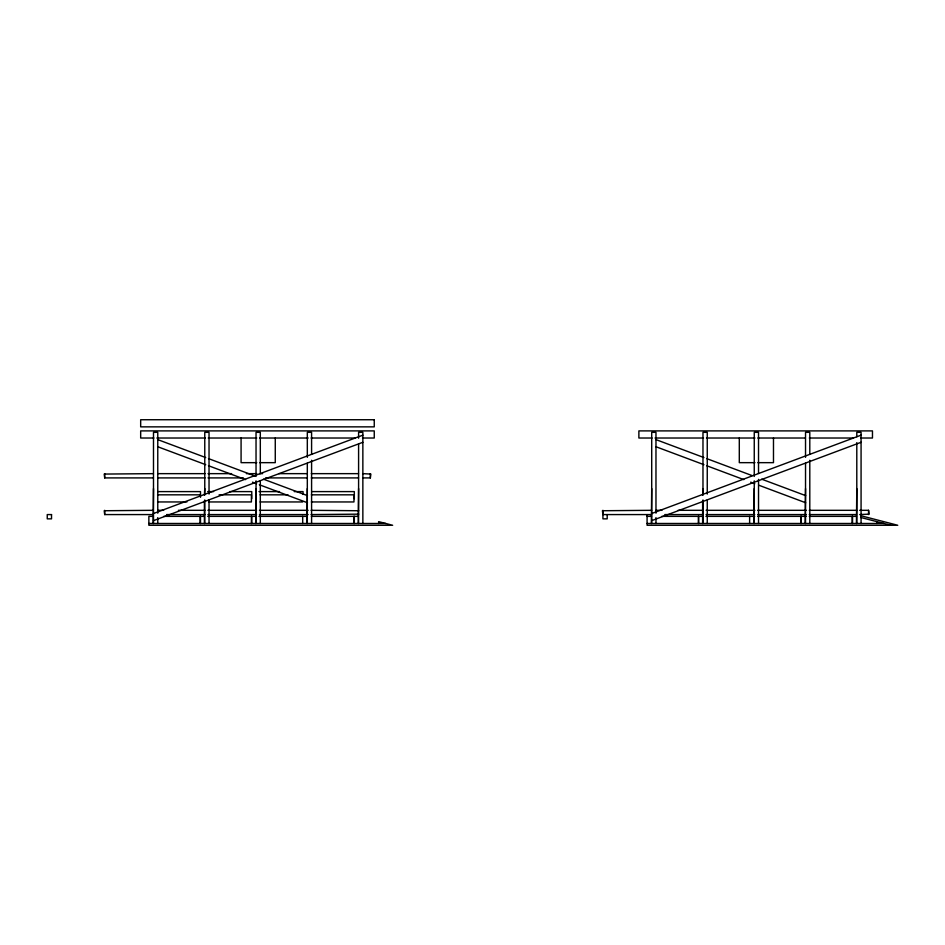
<?xml version="1.0" encoding="UTF-8"?>
<svg xmlns="http://www.w3.org/2000/svg" width="945" height="945" viewBox="0 0 945 945"><rect width="100%" height="100%" fill="white"/><g stroke="black" fill="none" stroke-linecap="round" stroke-linejoin="round"><path stroke-width="1.42" d="M153.409 473.646L104.21 474.071L104.706 477.91L153.409 477.91M153.35 510.312L104.21 510.737L104.706 514.576L153.35 514.576M362.963 477.91L370.334 477.91L370.842 474.071L362.963 473.646M358.734 514.151L311.07 514.576M651.625 510.312L602.426 510.737L602.922 514.576L651.566 514.576M859.702 514.576L869.046 514.151L868.549 510.312L859.702 510.312M153.492 513.513L362.856 435.172M153.492 520.636L362.856 442.295M651.707 513.513L861.072 435.172M651.707 520.636L861.072 442.295M153.893 438.019L140.675 438.019L140.675 430.896L374.255 430.896L374.255 438.019L362.502 438.019M156.835 438.019L205.313 438.019M208.254 438.019L256.757 438.019M259.603 438.019L308.153 438.019M311.082 438.019L355.155 438.019M652.109 438.019L638.879 438.019L638.879 430.896L872.471 430.896L872.471 438.019L860.718 438.019M655.039 438.019L703.529 438.019M706.458 438.019L754.96 438.019M757.807 438.019L804.892 438.019M809.298 438.019L853.37 438.019M256.757 462.66L241.081 462.66L241.081 438.019M259.603 462.66L275.267 462.66L275.267 438.019M754.96 462.66L739.297 462.66L739.297 438.019M757.807 462.66L773.482 462.66L773.482 438.019M157.839 473.646L205.053 473.646M208.006 473.646L231.619 473.646M246.373 473.646L256.709 473.646M259.662 473.646L262.615 473.646M278.846 473.646L306.877 473.646M311.307 473.646L358.533 473.646M157.839 477.91L205.053 477.91M208.006 477.91L243.432 477.91M265.557 477.91L306.877 477.91M311.307 477.91L358.533 477.91M153.492 488.589L153.137 523.483M204.77 488.589L204.403 495.145M256.036 488.589L255.682 523.483M307.314 488.589L306.96 523.483M358.592 488.589L358.238 523.483M651.707 488.589L651.341 523.483M702.974 488.589L702.619 495.145M754.252 488.589L753.897 523.483M805.53 488.589L805.175 523.483M856.796 488.589L856.442 523.483M157.898 491.601L200.494 491.601L200.494 497.294M207.699 491.601L213.582 491.601M229.729 491.601L251.772 491.601L251.772 498.724M258.977 491.601L279.543 491.601M294.226 491.601L303.038 491.601L303.038 494.448M311.72 491.601L354.316 491.601L354.316 498.724M157.543 494.826L200.139 494.826M219.098 494.826L251.405 494.826L251.405 501.949L208.81 501.949M260.088 494.826L288.001 494.826M311.366 494.826L353.962 494.826L353.962 501.949L311.366 501.949M157.543 501.949L186.921 501.949M260.088 501.949L302.683 501.949M157.768 510.312L163.662 510.312M178.404 510.312L204.935 510.312M207.888 510.312L256.532 510.312M259.473 510.312L308.117 510.312M311.07 510.312L358.734 510.737M655.984 510.312L661.949 510.312M678.097 510.312L703.269 510.312M706.104 510.312L754.925 510.312M757.689 510.312L806.333 510.312M809.274 510.312L856.749 510.312M166.615 514.576L204.935 514.576M207.888 514.576L256.532 514.576M259.473 514.576L308.117 514.576M664.772 514.576L703.151 514.576M706.057 514.576L754.736 514.576M757.654 514.576L806.333 514.576M809.263 514.576L856.442 514.576M153.137 516.36L148.861 516.36L148.861 525.266L392.647 525.266L378.65 521.64L378.65 523.483M163.768 516.36L204.403 516.36M207.699 516.36L255.682 516.36M258.977 516.36L306.96 516.36M311.366 516.36L358.238 516.36M647.077 516.36L651.495 516.36M661.819 516.36L703.104 516.36M705.915 516.36L754.712 516.36M757.654 516.36L806.309 516.36M809.263 516.36L856.442 516.36M148.861 523.483L385.773 523.483M647.077 523.483L883.977 523.483M860.718 515.686L897.75 525.266L647.077 525.266L647.077 514.576M860.576 517.423L890.863 525.266M655.83 439.567L703.942 457.569M706.695 458.597L752.055 475.571M761.682 479.174L805.672 495.629M655.83 446.69L703.942 464.692M706.695 465.72L743.809 479.611M750.684 482.174L754.807 483.722M758.929 485.269L805.672 502.752M157.614 439.567L205.726 457.569M208.479 458.597L255.221 476.091M263.466 479.174L307.468 495.629M157.614 446.69L205.726 464.692M208.479 465.72L245.594 479.611M252.469 482.174L256.591 483.722M259.343 484.75L307.468 502.752M876.865 521.64L876.865 523.483M868.549 510.312L868.549 514.576M861.072 523.483L861.072 432.326L856.796 432.326L856.796 436.732M856.796 442.614L856.796 523.483M852.532 516.36L852.532 523.483M852.177 516.36L852.177 523.483M809.794 454.38L809.794 432.326L805.53 432.326L805.53 457.321M809.794 460.262L809.794 523.483M805.53 463.204L805.53 523.483M801.254 516.36L801.254 523.483M800.899 516.36L800.899 523.483M758.528 473.492L758.528 432.326L754.252 432.326L754.252 476.434M758.528 479.375L758.528 523.483M754.252 480.84L754.252 523.483M749.621 516.36L749.621 523.483M707.25 494.081L707.25 432.326L702.974 432.326L702.974 495.145M707.25 499.952L707.25 523.483M702.974 499.952L702.974 523.483M702.619 500.696L702.619 523.483M698.709 516.36L698.709 523.483M698.343 516.36L698.343 523.483M655.972 513.194L655.972 432.326L651.707 432.326L651.707 523.483M655.972 517.6L655.972 523.483M607.198 514.576L607.198 518.852L602.922 518.852L602.922 510.312M370.334 473.646L370.334 477.91M362.856 523.483L362.856 432.326L358.592 432.326L358.592 438.208M358.592 444.091L358.592 523.483M354.316 516.36L354.316 523.483M353.962 516.36L353.962 523.483M311.59 454.38L311.59 432.326L307.314 432.326L307.314 457.321M311.59 460.262L311.59 523.483M307.314 463.204L307.314 523.483M302.683 516.36L302.683 523.483M260.312 473.492L260.312 432.326L256.036 432.326L256.036 476.434M260.312 480.84L260.312 523.483M256.036 480.84L256.036 523.483M251.772 516.36L251.772 523.483M251.405 516.36L251.405 523.483M209.034 494.081L209.034 432.326L204.77 432.326L204.77 494.991M209.034 499.952L209.034 523.483M204.77 499.952L204.77 523.483M204.403 500.696L204.403 523.483M200.494 516.36L200.494 523.483M200.139 516.36L200.139 523.483M157.768 513.194L157.768 432.326L153.492 432.326L153.492 523.483M157.768 517.6L157.768 523.483M104.706 473.646L104.706 477.91M104.706 510.312L104.706 514.576M374.255 419.734L140.675 419.734L140.675 426.856L374.255 426.856L374.255 419.734M51.526 514.576L47.25 514.576L47.25 518.852L51.526 518.852L51.526 514.576"/></g></svg>
